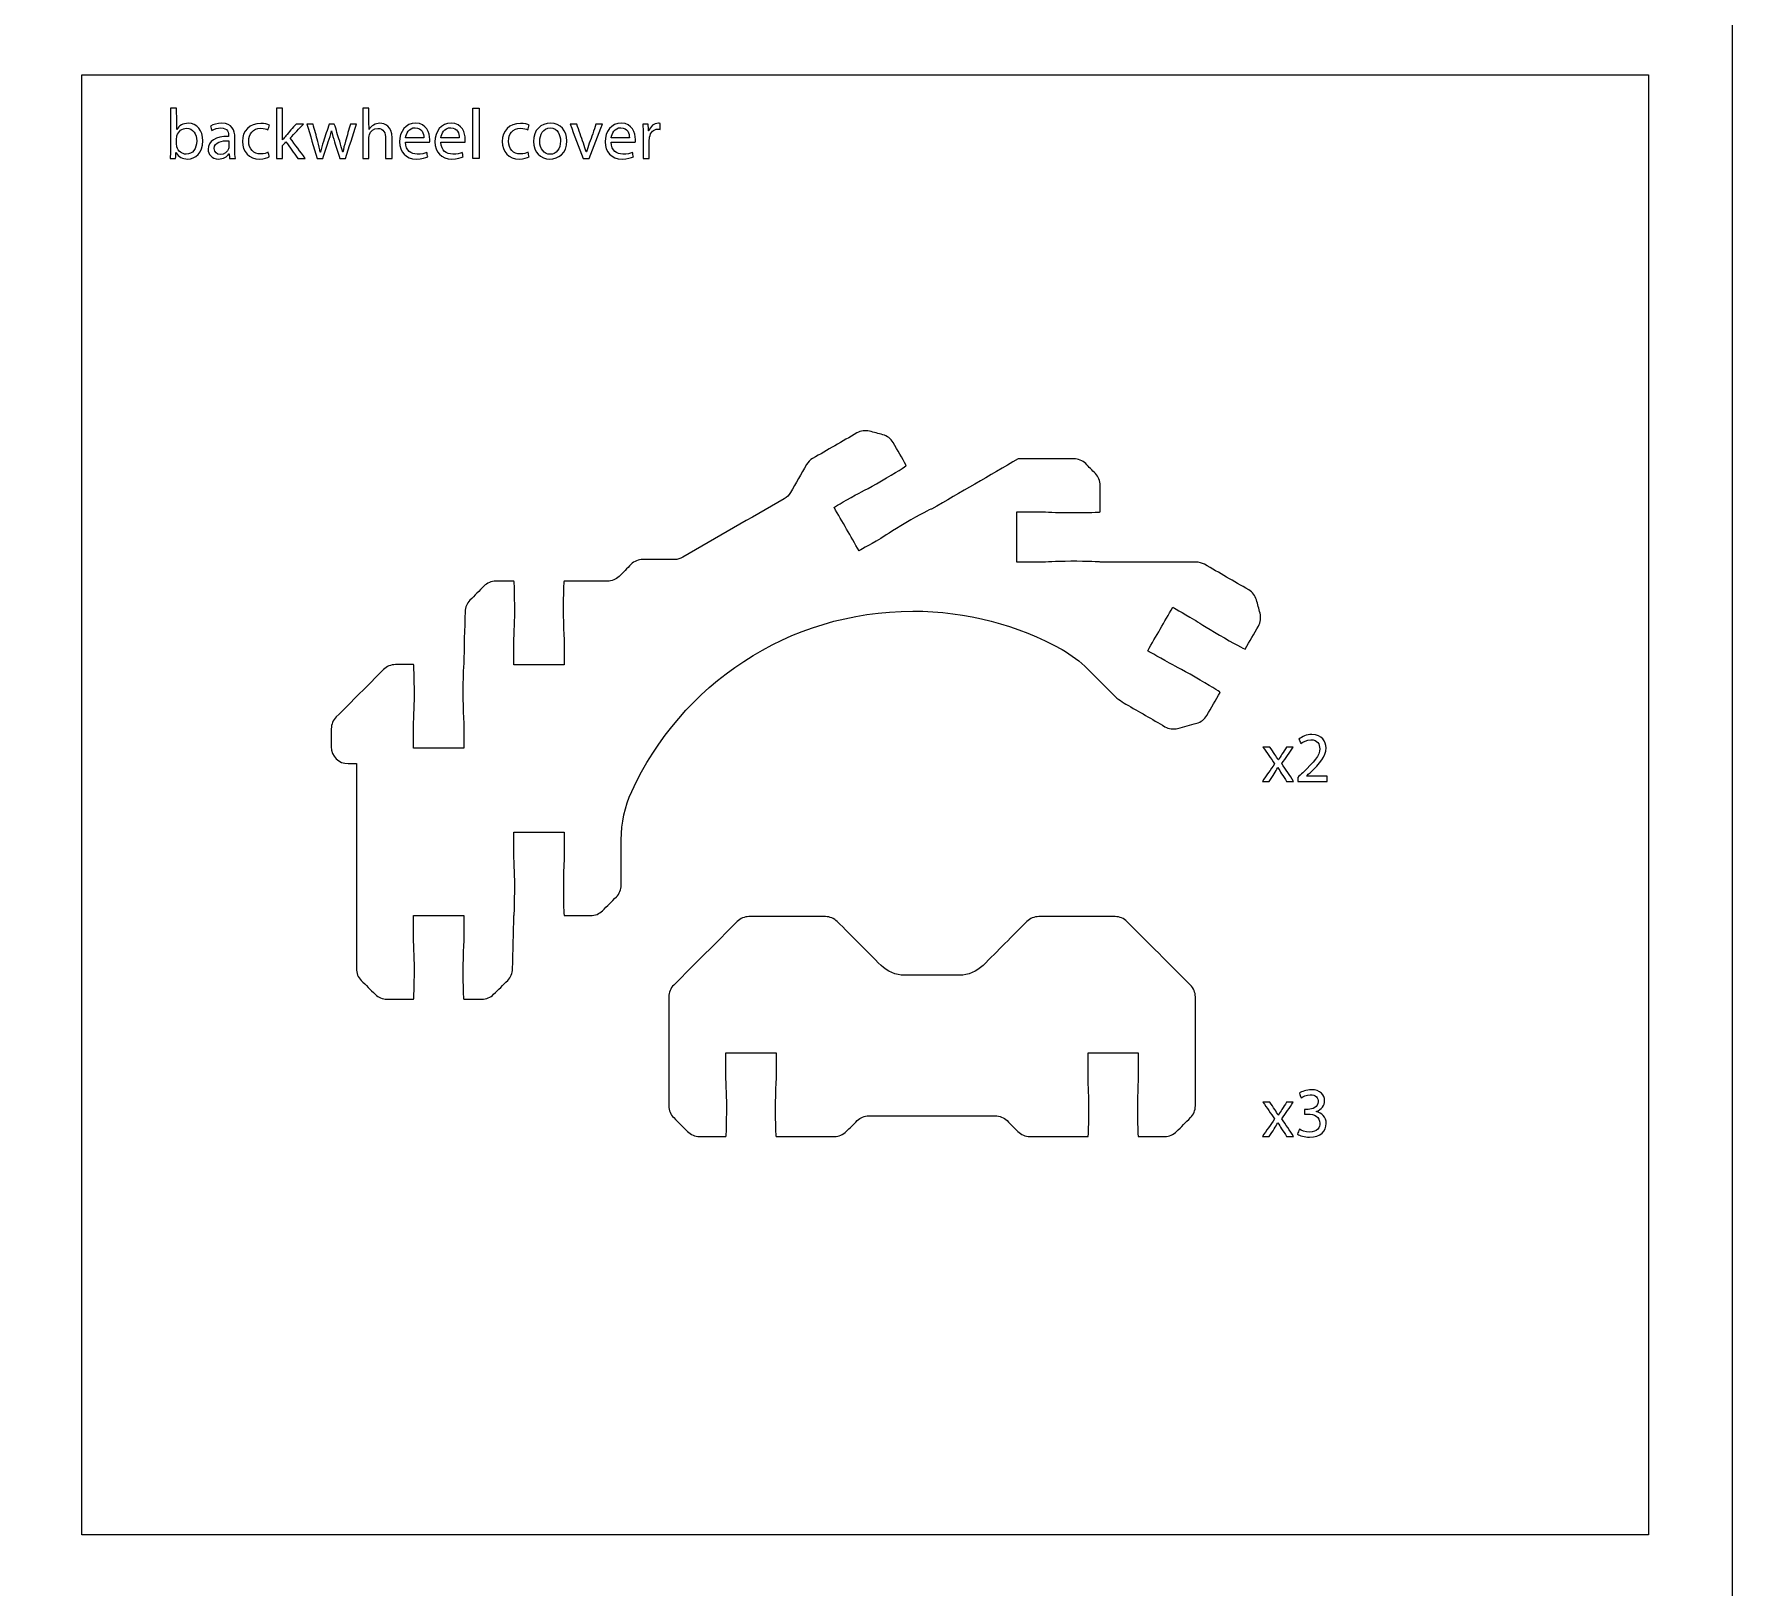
# Model space of a CAD drawing. Extents: x 0 to 430, y 150 to 450.
# Drawn here: x 328.4 to 430, y 245.5 to 338.4 of the extents above; entities that cross this region are included whole.
import ezdxf

# ---------------------------------------------------------------- set-up
doc = ezdxf.new("R2010")
doc.units = 0
doc.header["$MEASUREMENT"] = 0
doc.layers.add('DEFAULT', color=18, linetype='CONTINUOUS')

msp = doc.modelspace()

# ---------------------------------------------------------------- linework, layer by layer
at = {"layer": 'DEFAULT', "color": 116}
for points in [[(430, 150), (0, 150), (0, 450), (430, 450)], [(425, 248.59), (331.29, 248.59), (331.29, 335.92), (425, 335.92)]]:
    msp.add_lwpolyline(points, close=True, dxfattribs=at)
at = {"layer": 'DEFAULT', "color": 18}
msp.add_lwpolyline([(354.69, 333.93), (355.07, 333.93), (355.07, 330.92), (354.69, 330.92)], close=True, dxfattribs=at)
for points, knots in [([(336.58, 330.92), (336.59, 331.06), (336.6, 331.27), (336.6, 331.45), (336.6, 332.28), (336.6, 333.1), (336.6, 333.93), (336.72, 333.93), (336.85, 333.93), (336.97, 333.93), (336.97, 333.5), (336.97, 333.07), (336.98, 332.64), (337.11, 332.87), (337.34, 333.02), (337.68, 333.02), (338.18, 333.02), (338.54, 332.59), (338.54, 331.97), (338.54, 331.24), (338.08, 330.88), (337.62, 330.88), (337.32, 330.88), (337.09, 330.99), (336.93, 331.26), (336.93, 331.26), (336.93, 331.26), (336.92, 331.26), (336.92, 331.15), (336.91, 331.04), (336.91, 330.92), (336.8, 330.92), (336.69, 330.92), (336.58, 330.92)], [0.912, 0.912, 0.912, 0.912, 1.912, 1.912, 1.912, 8.928, 8.928, 8.928, 9.971, 9.971, 9.971, 13.641, 13.641, 13.641, 14.641, 14.641, 14.641, 15.641, 15.641, 15.641, 16.641, 16.641, 16.641, 17.641, 17.641, 17.641, 17.677, 17.677, 17.677, 18.638199, 18.638199, 18.638199, 19.550199, 19.550199, 19.550199, 19.550199]), ([(343.31, 332.03), (343.37, 332.1), (343.45, 332.19), (343.5, 332.26), (343.7, 332.5), (343.91, 332.74), (344.11, 332.97), (344.25, 332.97), (344.4, 332.97), (344.55, 332.97), (344.29, 332.69), (344.03, 332.41), (343.76, 332.13), (344.06, 331.73), (344.36, 331.32), (344.66, 330.92), (344.51, 330.92), (344.36, 330.92), (344.21, 330.92), (343.98, 331.25), (343.74, 331.58), (343.5, 331.9), (343.44, 331.83), (343.38, 331.76), (343.31, 331.69), (343.31, 331.44), (343.31, 331.18), (343.31, 330.92), (343.19, 330.92), (343.07, 330.92), (342.95, 330.92), (342.95, 331.92), (342.95, 332.93), (342.95, 333.93), (343.07, 333.93), (343.19, 333.93), (343.31, 333.93), (343.31, 333.3), (343.31, 332.66), (343.31, 332.03)], [5.373, 5.373, 5.373, 5.373, 6.373664, 6.373664, 6.373664, 9.004521, 9.004521, 9.004521, 10.276366, 10.276366, 10.276366, 13.554029, 13.554029, 13.554029, 17.82427, 17.82427, 17.82427, 19.108123, 19.108123, 19.108123, 22.539264, 22.539264, 22.539264, 23.347017, 23.347017, 23.347017, 25.531468, 25.531468, 25.531468, 26.575161, 26.575161, 26.575161, 35.096819, 35.096819, 35.096819, 36.140512, 36.140512, 36.140512, 41.517083, 41.517083, 41.517083, 41.517083]), ([(348.1, 333.93), (348.23, 333.93), (348.35, 333.93), (348.47, 333.93), (348.47, 333.5), (348.47, 333.08), (348.48, 332.65), (348.54, 332.76), (348.64, 332.85), (348.75, 332.91), (348.86, 332.98), (348.99, 333.02), (349.13, 333.02), (349.41, 333.02), (349.85, 332.85), (349.85, 332.14), (349.85, 331.74), (349.85, 331.33), (349.85, 330.92), (349.72, 330.92), (349.6, 330.92), (349.47, 330.92), (349.47, 331.31), (349.47, 331.71), (349.47, 332.1), (349.47, 332.43), (349.35, 332.71), (349, 332.71), (348.76, 332.71), (348.57, 332.54), (348.5, 332.34), (348.48, 332.29), (348.47, 332.23), (348.47, 332.16), (348.47, 331.75), (348.47, 331.33), (348.47, 330.92), (348.35, 330.92), (348.23, 330.92), (348.1, 330.92), (348.1, 331.92), (348.1, 332.93), (348.1, 333.93)], [8.516, 8.516, 8.516, 8.516, 9.571, 9.571, 9.571, 13.217, 13.217, 13.217, 14.217, 14.217, 14.217, 15.217, 15.217, 15.217, 16.217, 16.217, 16.217, 19.672, 19.672, 19.672, 20.726, 20.726, 20.726, 24.06, 24.06, 24.06, 25.06, 25.06, 25.06, 26.06, 26.06, 26.06, 27.06, 27.06, 27.06, 30.562, 30.562, 30.562, 31.617, 31.617, 31.617, 40.133, 40.133, 40.133, 40.133]), ([(336.97, 331.74), (336.97, 331.7), (336.98, 331.65), (336.99, 331.61), (337.06, 331.35), (337.27, 331.17), (337.54, 331.17), (337.93, 331.17), (338.17, 331.49), (338.17, 331.96), (338.17, 332.37), (337.95, 332.72), (337.56, 332.72), (337.3, 332.72), (337.07, 332.55), (336.99, 332.26), (336.98, 332.22), (336.97, 332.17), (336.97, 332.11), (336.97, 331.99), (336.97, 331.87), (336.97, 331.74)], [1.043, 1.043, 1.043, 1.043, 2.043, 2.043, 2.043, 3.043, 3.043, 3.043, 4.043, 4.043, 4.043, 5.043, 5.043, 5.043, 6.043, 6.043, 6.043, 7.043, 7.043, 7.043, 8.086, 8.086, 8.086, 8.086]), ([(340.14, 330.92), (340.13, 331.01), (340.12, 331.1), (340.11, 331.18), (340.11, 331.18), (340.11, 331.18), (340.1, 331.18), (339.99, 331.02), (339.77, 330.88), (339.47, 330.88), (339.06, 330.88), (338.85, 331.17), (338.85, 331.46), (338.85, 331.96), (339.29, 332.23), (340.08, 332.23), (340.08, 332.24), (340.08, 332.25), (340.08, 332.27), (340.08, 332.44), (340.03, 332.74), (339.61, 332.74), (339.42, 332.74), (339.23, 332.68), (339.08, 332.59), (339.05, 332.67), (339.02, 332.75), (339, 332.84), (339.17, 332.95), (339.41, 333.02), (339.67, 333.02), (340.3, 333.02), (340.45, 332.59), (340.45, 332.18), (340.45, 331.92), (340.45, 331.67), (340.45, 331.41), (340.45, 331.24), (340.46, 331.06), (340.48, 330.92), (340.37, 330.92), (340.26, 330.92), (340.14, 330.92)], [0, 0, 0, 0, 0.736804, 0.736804, 0.736804, 0.772804, 0.772804, 0.772804, 1.772804, 1.772804, 1.772804, 2.772804, 2.772804, 2.772804, 3.772804, 3.772804, 3.772804, 3.892804, 3.892804, 3.892804, 4.892804, 4.892804, 4.892804, 5.892804, 5.892804, 5.892804, 6.628076, 6.628076, 6.628076, 7.628076, 7.628076, 7.628076, 8.628076, 8.628076, 8.628076, 10.799076, 10.799076, 10.799076, 11.799076, 11.799076, 11.799076, 12.758076, 12.758076, 12.758076, 12.758076]), ([(342.51, 331), (342.41, 330.95), (342.2, 330.88), (341.92, 330.88), (341.3, 330.88), (340.9, 331.3), (340.9, 331.93), (340.9, 332.56), (341.33, 333.01), (342, 333.01), (342.22, 333.01), (342.42, 332.96), (342.52, 332.91), (342.49, 332.81), (342.46, 332.72), (342.43, 332.62), (342.34, 332.67), (342.2, 332.72), (342, 332.72), (341.53, 332.72), (341.28, 332.37), (341.28, 331.94), (341.28, 331.47), (341.58, 331.18), (341.99, 331.18), (342.2, 331.18), (342.34, 331.23), (342.45, 331.28), (342.47, 331.19), (342.49, 331.09), (342.51, 331)], [0.812419, 0.812419, 0.812419, 0.812419, 1.812419, 1.812419, 1.812419, 2.812419, 2.812419, 2.812419, 3.812419, 3.812419, 3.812419, 4.812419, 4.812419, 4.812419, 5.662022, 5.662022, 5.662022, 6.662022, 6.662022, 6.662022, 7.662022, 7.662022, 7.662022, 8.662022, 8.662022, 8.662022, 9.662022, 9.662022, 9.662022, 10.474441, 10.474441, 10.474441, 10.474441]), ([(345.13, 332.97), (345.22, 332.62), (345.32, 332.28), (345.41, 331.93), (345.46, 331.7), (345.52, 331.49), (345.56, 331.28), (345.56, 331.28), (345.57, 331.28), (345.57, 331.28), (345.62, 331.49), (345.68, 331.71), (345.75, 331.93), (345.86, 332.27), (345.98, 332.62), (346.09, 332.97), (346.19, 332.97), (346.3, 332.97), (346.4, 332.97), (346.51, 332.63), (346.61, 332.29), (346.72, 331.95), (346.79, 331.7), (346.85, 331.49), (346.9, 331.28), (346.9, 331.28), (346.91, 331.28), (346.91, 331.28), (346.95, 331.49), (347, 331.7), (347.07, 331.94), (347.17, 332.29), (347.26, 332.63), (347.36, 332.97), (347.48, 332.97), (347.61, 332.97), (347.73, 332.97), (347.51, 332.29), (347.29, 331.61), (347.07, 330.92), (346.96, 330.92), (346.84, 330.92), (346.73, 330.92), (346.63, 331.25), (346.52, 331.57), (346.42, 331.9), (346.34, 332.13), (346.29, 332.33), (346.23, 332.57), (346.18, 332.33), (346.11, 332.12), (346.04, 331.9), (345.93, 331.57), (345.82, 331.25), (345.71, 330.92), (345.6, 330.92), (345.48, 330.92), (345.37, 330.92), (345.17, 331.61), (344.96, 332.29), (344.75, 332.97), (344.88, 332.97), (345.01, 332.97), (345.13, 332.97)], [0, 0, 0, 0, 3.048331, 3.048331, 3.048331, 4.048331, 4.048331, 4.048331, 4.084331, 4.084331, 4.084331, 5.084331, 5.084331, 5.084331, 8.194339, 8.194339, 8.194339, 9.081339, 9.081339, 9.081339, 12.119695, 12.119695, 12.119695, 13.119695, 13.119695, 13.119695, 13.154695, 13.154695, 13.154695, 14.154695, 14.154695, 14.154695, 17.184048, 17.184048, 17.184048, 18.227048, 18.227048, 18.227048, 24.326119, 24.326119, 24.326119, 25.286119, 25.286119, 25.286119, 28.195317, 28.195317, 28.195317, 29.219317, 29.219317, 29.219317, 30.219317, 30.219317, 30.219317, 33.132444, 33.132444, 33.132444, 34.092444, 34.092444, 34.092444, 40.155778, 40.155778, 40.155778, 41.234778, 41.234778, 41.234778, 41.234778]), ([(350.66, 331.88), (350.67, 331.38), (350.99, 331.17), (351.36, 331.17), (351.63, 331.17), (351.79, 331.21), (351.93, 331.27), (351.95, 331.19), (351.97, 331.1), (351.99, 331.01), (351.86, 330.95), (351.64, 330.88), (351.31, 330.88), (350.68, 330.88), (350.3, 331.3), (350.3, 331.91), (350.3, 332.53), (350.67, 333.02), (351.26, 333.02), (351.93, 333.02), (352.11, 332.43), (352.11, 332.05), (352.11, 331.98), (352.1, 331.92), (352.1, 331.88), (351.62, 331.88), (351.14, 331.88), (350.66, 331.88)], [4.078, 4.078, 4.078, 4.078, 5.078, 5.078, 5.078, 6.078, 6.078, 6.078, 6.85416, 6.85416, 6.85416, 7.85416, 7.85416, 7.85416, 8.85416, 8.85416, 8.85416, 9.85416, 9.85416, 9.85416, 10.85416, 10.85416, 10.85416, 11.85416, 11.85416, 11.85416, 15.93216, 15.93216, 15.93216, 15.93216]), ([(351.75, 332.15), (351.76, 332.38), (351.65, 332.75), (351.23, 332.75), (350.86, 332.75), (350.69, 332.4), (350.66, 332.15), (351.03, 332.15), (351.39, 332.15), (351.75, 332.15)], [3.082, 3.082, 3.082, 3.082, 4.082, 4.082, 4.082, 5.082, 5.082, 5.082, 8.164, 8.164, 8.164, 8.164]), ([(352.78, 331.88), (352.79, 331.38), (353.11, 331.17), (353.48, 331.17), (353.75, 331.17), (353.91, 331.21), (354.05, 331.27), (354.07, 331.19), (354.09, 331.1), (354.11, 331.01), (353.98, 330.95), (353.76, 330.88), (353.43, 330.88), (352.8, 330.88), (352.42, 331.3), (352.42, 331.91), (352.42, 332.53), (352.79, 333.02), (353.39, 333.02), (354.05, 333.02), (354.23, 332.43), (354.23, 332.05), (354.23, 331.98), (354.22, 331.92), (354.22, 331.88), (353.74, 331.88), (353.26, 331.88), (352.78, 331.88)], [4.078, 4.078, 4.078, 4.078, 5.078, 5.078, 5.078, 6.078, 6.078, 6.078, 6.85416, 6.85416, 6.85416, 7.85416, 7.85416, 7.85416, 8.85416, 8.85416, 8.85416, 9.85416, 9.85416, 9.85416, 10.85416, 10.85416, 10.85416, 11.85416, 11.85416, 11.85416, 15.93216, 15.93216, 15.93216, 15.93216]), ([(353.87, 332.15), (353.88, 332.38), (353.77, 332.75), (353.36, 332.75), (352.98, 332.75), (352.81, 332.4), (352.78, 332.15), (353.15, 332.15), (353.51, 332.15), (353.87, 332.15)], [3.082, 3.082, 3.082, 3.082, 4.082, 4.082, 4.082, 5.082, 5.082, 5.082, 8.164, 8.164, 8.164, 8.164]), ([(358.05, 331), (357.95, 330.95), (357.74, 330.88), (357.46, 330.88), (356.84, 330.88), (356.44, 331.3), (356.44, 331.93), (356.44, 332.56), (356.87, 333.01), (357.54, 333.01), (357.76, 333.01), (357.96, 332.96), (358.06, 332.91), (358.03, 332.81), (358, 332.72), (357.97, 332.62), (357.88, 332.67), (357.74, 332.72), (357.54, 332.72), (357.07, 332.72), (356.82, 332.37), (356.82, 331.94), (356.82, 331.47), (357.12, 331.18), (357.53, 331.18), (357.74, 331.18), (357.88, 331.23), (357.99, 331.28), (358.01, 331.19), (358.03, 331.09), (358.05, 331)], [0.812419, 0.812419, 0.812419, 0.812419, 1.812419, 1.812419, 1.812419, 2.812419, 2.812419, 2.812419, 3.812419, 3.812419, 3.812419, 4.812419, 4.812419, 4.812419, 5.66174, 5.66174, 5.66174, 6.66174, 6.66174, 6.66174, 7.66174, 7.66174, 7.66174, 8.66174, 8.66174, 8.66174, 9.66174, 9.66174, 9.66174, 10.474159, 10.474159, 10.474159, 10.474159]), ([(360.31, 331.96), (360.31, 331.21), (359.79, 330.88), (359.29, 330.88), (358.74, 330.88), (358.31, 331.28), (358.31, 331.93), (358.31, 332.62), (358.76, 333.02), (359.33, 333.02), (359.92, 333.02), (360.31, 332.59), (360.31, 331.96)], [1, 1, 1, 1, 2, 2, 2, 3, 3, 3, 4, 4, 4, 5, 5, 5, 5]), ([(358.69, 331.94), (358.69, 331.49), (358.95, 331.16), (359.31, 331.16), (359.67, 331.16), (359.93, 331.49), (359.93, 331.95), (359.93, 332.3), (359.76, 332.74), (359.32, 332.74), (358.88, 332.74), (358.69, 332.33), (358.69, 331.94)], [0, 0, 0, 0, 1, 1, 1, 2, 2, 2, 3, 3, 3, 4, 4, 4, 4]), ([(360.9, 332.97), (361.03, 332.59), (361.17, 332.2), (361.3, 331.82), (361.37, 331.63), (361.42, 331.46), (361.47, 331.3), (361.47, 331.3), (361.47, 331.3), (361.48, 331.3), (361.53, 331.46), (361.58, 331.63), (361.65, 331.82), (361.79, 332.2), (361.92, 332.59), (362.05, 332.97), (362.18, 332.97), (362.31, 332.97), (362.44, 332.97), (362.17, 332.29), (361.9, 331.61), (361.64, 330.92), (361.52, 330.92), (361.4, 330.92), (361.28, 330.92), (361.02, 331.61), (360.76, 332.29), (360.5, 332.97), (360.63, 332.97), (360.77, 332.97), (360.9, 332.97)], [0, 0, 0, 0, 3.455466, 3.455466, 3.455466, 4.455466, 4.455466, 4.455466, 4.492466, 4.492466, 4.492466, 5.492466, 5.492466, 5.492466, 8.943991, 8.943991, 8.943991, 10.045991, 10.045991, 10.045991, 16.28196, 16.28196, 16.28196, 17.28996, 17.28996, 17.28996, 23.499989, 23.499989, 23.499989, 24.626989, 24.626989, 24.626989, 24.626989]), ([(362.96, 331.88), (362.97, 331.38), (363.29, 331.17), (363.66, 331.17), (363.93, 331.17), (364.09, 331.21), (364.23, 331.27), (364.25, 331.19), (364.27, 331.1), (364.29, 331.01), (364.16, 330.95), (363.93, 330.88), (363.61, 330.88), (362.98, 330.88), (362.6, 331.3), (362.6, 331.91), (362.6, 332.53), (362.97, 333.02), (363.56, 333.02), (364.23, 333.02), (364.41, 332.43), (364.41, 332.05), (364.41, 331.98), (364.4, 331.92), (364.4, 331.88), (363.92, 331.88), (363.44, 331.88), (362.96, 331.88)], [4.078, 4.078, 4.078, 4.078, 5.078, 5.078, 5.078, 6.078, 6.078, 6.078, 6.85416, 6.85416, 6.85416, 7.85416, 7.85416, 7.85416, 8.85416, 8.85416, 8.85416, 9.85416, 9.85416, 9.85416, 10.85416, 10.85416, 10.85416, 11.85416, 11.85416, 11.85416, 15.93216, 15.93216, 15.93216, 15.93216]), ([(364.05, 332.15), (364.05, 332.38), (363.95, 332.75), (363.53, 332.75), (363.16, 332.75), (362.99, 332.4), (362.96, 332.15), (363.32, 332.15), (363.69, 332.15), (364.05, 332.15)], [3.082, 3.082, 3.082, 3.082, 4.082, 4.082, 4.082, 5.082, 5.082, 5.082, 8.164, 8.164, 8.164, 8.164]), ([(364.87, 332.33), (364.87, 332.57), (364.87, 332.78), (364.85, 332.97), (364.96, 332.97), (365.07, 332.97), (365.18, 332.97), (365.18, 332.84), (365.19, 332.7), (365.19, 332.57), (365.2, 332.57), (365.2, 332.57), (365.21, 332.57), (365.3, 332.84), (365.53, 333.02), (365.78, 333.02), (365.82, 333.02), (365.85, 333.01), (365.88, 333), (365.88, 332.89), (365.88, 332.77), (365.88, 332.65), (365.84, 332.66), (365.81, 332.67), (365.75, 332.67), (365.49, 332.67), (365.31, 332.47), (365.26, 332.19), (365.25, 332.14), (365.24, 332.08), (365.24, 332.01), (365.24, 331.65), (365.24, 331.29), (365.24, 330.92), (365.12, 330.92), (364.99, 330.92), (364.87, 330.92), (364.87, 331.39), (364.87, 331.86), (364.87, 332.33)], [3.994, 3.994, 3.994, 3.994, 4.994, 4.994, 4.994, 5.918, 5.918, 5.918, 7.058568, 7.058568, 7.058568, 7.106568, 7.106568, 7.106568, 8.106568, 8.106568, 8.106568, 9.106568, 9.106568, 9.106568, 10.101568, 10.101568, 10.101568, 11.101568, 11.101568, 11.101568, 12.101568, 12.101568, 12.101568, 13.101568, 13.101568, 13.101568, 16.196568, 16.196568, 16.196568, 17.239568, 17.239568, 17.239568, 21.233568, 21.233568, 21.233568, 21.233568]), ([(340.09, 331.97), (339.68, 331.98), (339.22, 331.9), (339.22, 331.51), (339.22, 331.27), (339.38, 331.15), (339.57, 331.15), (339.84, 331.15), (340.01, 331.32), (340.07, 331.49), (340.08, 331.53), (340.09, 331.57), (340.09, 331.61), (340.09, 331.73), (340.09, 331.85), (340.09, 331.97)], [1.007, 1.007, 1.007, 1.007, 2.007, 2.007, 2.007, 3.007, 3.007, 3.007, 4.007, 4.007, 4.007, 5.007, 5.007, 5.007, 6.014, 6.014, 6.014, 6.014]), ([(402.36, 295.71), (402.46, 295.56), (402.55, 295.42), (402.65, 295.27), (402.73, 295.16), (402.79, 295.05), (402.86, 294.94), (402.86, 294.94), (402.87, 294.94), (402.87, 294.94), (402.94, 295.06), (403.01, 295.17), (403.07, 295.28), (403.17, 295.42), (403.27, 295.57), (403.36, 295.71), (403.5, 295.71), (403.63, 295.71), (403.76, 295.71), (403.53, 295.38), (403.3, 295.05), (403.07, 294.72), (403.31, 294.37), (403.55, 294.02), (403.78, 293.66), (403.64, 293.66), (403.5, 293.66), (403.36, 293.66), (403.26, 293.82), (403.16, 293.97), (403.06, 294.12), (402.98, 294.24), (402.91, 294.36), (402.83, 294.48), (402.76, 294.36), (402.69, 294.25), (402.62, 294.12), (402.52, 293.97), (402.42, 293.82), (402.32, 293.66), (402.18, 293.66), (402.05, 293.66), (401.91, 293.66), (402.15, 294.01), (402.4, 294.36), (402.64, 294.71), (402.41, 295.04), (402.18, 295.38), (401.94, 295.71), (402.08, 295.71), (402.22, 295.71), (402.36, 295.71)], [1.175, 1.175, 1.175, 1.175, 2.671308, 2.671308, 2.671308, 3.671308, 3.671308, 3.671308, 3.707308, 3.707308, 3.707308, 4.707308, 4.707308, 4.707308, 6.187538, 6.187538, 6.187538, 7.325538, 7.325538, 7.325538, 10.75863, 10.75863, 10.75863, 14.385133, 14.385133, 14.385133, 15.584133, 15.584133, 15.584133, 17.14431, 17.14431, 17.14431, 18.16731, 18.16731, 18.16731, 19.16731, 19.16731, 19.16731, 20.719886, 20.719886, 20.719886, 21.883886, 21.883886, 21.883886, 25.494335, 25.494335, 25.494335, 28.950641, 28.950641, 28.950641, 30.125641, 30.125641, 30.125641, 30.125641]), ([(404.03, 293.66), (404.03, 293.74), (404.03, 293.82), (404.03, 293.89), (404.12, 293.99), (404.22, 294.08), (404.32, 294.18), (405.02, 294.84), (405.34, 295.2), (405.34, 295.61), (405.34, 295.89), (405.21, 296.15), (404.8, 296.15), (404.55, 296.15), (404.34, 296.02), (404.21, 295.92), (404.17, 296.01), (404.13, 296.09), (404.09, 296.18), (404.28, 296.34), (404.56, 296.46), (404.87, 296.46), (405.47, 296.46), (405.72, 296.05), (405.72, 295.66), (405.72, 295.15), (405.35, 294.74), (404.77, 294.18), (404.69, 294.12), (404.62, 294.05), (404.55, 293.97), (404.96, 293.97), (405.37, 293.97), (405.78, 293.97), (405.78, 293.87), (405.78, 293.77), (405.78, 293.66), (405.2, 293.66), (404.61, 293.66), (404.03, 293.66)], [4.977, 4.977, 4.977, 4.977, 5.625, 5.625, 5.625, 6.777709, 6.777709, 6.777709, 7.777709, 7.777709, 7.777709, 8.777709, 8.777709, 8.777709, 9.777709, 9.777709, 9.777709, 10.593151, 10.593151, 10.593151, 11.593151, 11.593151, 11.593151, 12.593151, 12.593151, 12.593151, 13.593151, 13.593151, 13.593151, 14.465357, 14.465357, 14.465357, 17.967357, 17.967357, 17.967357, 18.843357, 18.843357, 18.843357, 23.820357, 23.820357, 23.820357, 23.820357]), ([(402.36, 274.47), (402.46, 274.32), (402.55, 274.18), (402.65, 274.03), (402.73, 273.92), (402.79, 273.81), (402.86, 273.7), (402.86, 273.7), (402.87, 273.7), (402.87, 273.7), (402.94, 273.82), (403.01, 273.93), (403.07, 274.04), (403.17, 274.18), (403.27, 274.33), (403.36, 274.47), (403.5, 274.47), (403.63, 274.47), (403.76, 274.47), (403.53, 274.14), (403.3, 273.81), (403.07, 273.48), (403.31, 273.13), (403.55, 272.78), (403.78, 272.42), (403.64, 272.42), (403.5, 272.42), (403.36, 272.42), (403.26, 272.58), (403.16, 272.73), (403.06, 272.88), (402.98, 273), (402.91, 273.12), (402.83, 273.24), (402.76, 273.12), (402.69, 273.01), (402.62, 272.88), (402.52, 272.73), (402.42, 272.58), (402.32, 272.42), (402.18, 272.42), (402.05, 272.42), (401.91, 272.42), (402.15, 272.77), (402.4, 273.12), (402.64, 273.47), (402.41, 273.8), (402.18, 274.14), (401.94, 274.47), (402.08, 274.47), (402.22, 274.47), (402.36, 274.47)], [1.175, 1.175, 1.175, 1.175, 2.671308, 2.671308, 2.671308, 3.671308, 3.671308, 3.671308, 3.707308, 3.707308, 3.707308, 4.707308, 4.707308, 4.707308, 6.187538, 6.187538, 6.187538, 7.325538, 7.325538, 7.325538, 10.75863, 10.75863, 10.75863, 14.385133, 14.385133, 14.385133, 15.584133, 15.584133, 15.584133, 17.145148, 17.145148, 17.145148, 18.168148, 18.168148, 18.168148, 19.168148, 19.168148, 19.168148, 20.721566, 20.721566, 20.721566, 21.885566, 21.885566, 21.885566, 25.496014, 25.496014, 25.496014, 28.952321, 28.952321, 28.952321, 30.127321, 30.127321, 30.127321, 30.127321]), ([(404.12, 272.85), (404.22, 272.78), (404.47, 272.68), (404.73, 272.68), (405.2, 272.68), (405.35, 272.98), (405.35, 273.21), (405.34, 273.6), (405, 273.76), (404.64, 273.76), (404.57, 273.76), (404.5, 273.76), (404.43, 273.76), (404.43, 273.85), (404.43, 273.95), (404.43, 274.04), (404.5, 274.04), (404.57, 274.04), (404.64, 274.04), (404.91, 274.04), (405.25, 274.18), (405.25, 274.5), (405.25, 274.72), (405.11, 274.92), (404.77, 274.92), (404.55, 274.92), (404.34, 274.82), (404.22, 274.74), (404.18, 274.83), (404.15, 274.92), (404.12, 275.01), (404.26, 275.11), (404.54, 275.22), (404.84, 275.22), (405.38, 275.22), (405.63, 274.9), (405.63, 274.56), (405.63, 274.28), (405.46, 274.04), (405.12, 273.91), (405.46, 273.84), (405.73, 273.59), (405.73, 273.2), (405.73, 272.76), (405.39, 272.38), (404.73, 272.38), (404.42, 272.38), (404.15, 272.47), (404.01, 272.56), (404.05, 272.66), (404.08, 272.75), (404.12, 272.85)], [0.864389, 0.864389, 0.864389, 0.864389, 1.864389, 1.864389, 1.864389, 2.864389, 2.864389, 2.864389, 3.864389, 3.864389, 3.864389, 4.452389, 4.452389, 4.452389, 5.243389, 5.243389, 5.243389, 5.831389, 5.831389, 5.831389, 6.831389, 6.831389, 6.831389, 7.831389, 7.831389, 7.831389, 8.831389, 8.831389, 8.831389, 9.64714, 9.64714, 9.64714, 10.64714, 10.64714, 10.64714, 11.64714, 11.64714, 11.64714, 12.67114, 12.67114, 12.67114, 13.67114, 13.67114, 13.67114, 14.67114, 14.67114, 14.67114, 15.67114, 15.67114, 15.67114, 16.535529, 16.535529, 16.535529, 16.535529])]:
    msp.add_open_spline(points, degree=3, knots=knots, dxfattribs=at)
at = {"layer": 'DEFAULT', "color": 1}
for points, knots in [([(396.55, 304.07), (396.05, 303.2), (395.55, 302.34), (395.05, 301.47), (395.05, 301.47), (395.59, 301.16), (396.35, 300.73), (396.53, 300.62), (397.05, 300.38), (397.88, 299.89), (398.72, 299.41), (399.38, 299.01), (399.38, 298.98), (399.11, 298.52), (398.85, 298.06), (398.58, 297.6), (398.45, 297.37), (398.23, 297.21), (397.98, 297.14), (397.6, 297.04), (397.22, 296.93), (396.84, 296.83), (396.59, 296.76), (396.31, 296.8), (396.08, 296.93), (395.31, 297.38), (394.53, 297.83), (393.75, 298.28), (393.45, 298.45), (393.17, 298.66), (392.92, 298.91), (392.44, 299.4), (391.95, 299.89), (391.46, 300.38), (391.01, 300.83), (390.49, 301.23), (389.93, 301.54), (387.28, 303.01), (384.23, 303.84), (381, 303.84), (373.54, 303.84), (367.11, 299.42), (364.19, 293.06), (363.77, 292.16), (363.56, 291.17), (363.56, 290.17), (363.56, 289.26), (363.56, 288.36), (363.56, 287.46), (363.56, 287.19), (363.46, 286.94), (363.27, 286.75), (362.99, 286.47), (362.72, 286.2), (362.44, 285.92), (362.25, 285.74), (362, 285.63), (361.73, 285.63), (361.2, 285.63), (360.68, 285.63), (360.15, 285.63), (360.12, 285.63), (360.1, 286.41), (360.1, 287.38), (360.1, 288.34), (360.15, 288.92), (360.15, 289.13), (360.15, 289.63), (360.15, 290.13), (360.15, 290.63), (359.15, 290.63), (358.15, 290.63), (357.14, 290.63), (357.14, 290.13), (357.14, 289.63), (357.14, 289.13), (357.14, 288.92), (357.19, 288.34), (357.19, 287.38), (357.19, 286.41), (357.17, 285.63), (357.14, 285.63), (357.11, 284.57), (357.09, 283.51), (357.06, 282.45), (357.06, 282.19), (356.95, 281.95), (356.77, 281.76), (356.49, 281.48), (356.21, 281.2), (355.93, 280.93), (355.74, 280.74), (355.49, 280.63), (355.22, 280.63), (354.86, 280.63), (354.5, 280.63), (354.14, 280.63), (354.11, 280.63), (354.09, 281.42), (354.09, 282.38), (354.09, 283.35), (354.14, 283.92), (354.14, 284.13), (354.14, 284.63), (354.14, 285.13), (354.14, 285.63), (353.14, 285.63), (352.14, 285.63), (351.14, 285.63), (351.14, 285.13), (351.14, 284.63), (351.14, 284.13), (351.14, 283.92), (351.19, 283.35), (351.19, 282.38), (351.19, 281.42), (351.16, 280.63), (351.14, 280.63), (350.61, 280.63), (350.08, 280.63), (349.55, 280.63), (349.28, 280.63), (349.03, 280.74), (348.84, 280.93), (348.56, 281.2), (348.29, 281.48), (348.01, 281.75), (347.82, 281.94), (347.72, 282.2), (347.72, 282.46), (347.72, 286.55), (347.72, 290.63), (347.72, 294.72), (347.55, 294.72), (347.39, 294.72), (347.22, 294.72), (346.67, 294.72), (346.22, 295.16), (346.22, 295.72), (346.22, 296.08), (346.22, 296.44), (346.22, 296.8), (346.22, 297.07), (346.32, 297.32), (346.51, 297.51), (347.46, 298.45), (348.4, 299.4), (349.34, 300.35), (349.53, 300.53), (349.79, 300.64), (350.05, 300.64), (350.41, 300.64), (350.77, 300.64), (351.14, 300.64), (351.16, 300.64), (351.19, 299.86), (351.19, 298.89), (351.19, 297.92), (351.14, 297.35), (351.14, 297.14), (351.14, 296.64), (351.14, 296.14), (351.14, 295.64), (352.14, 295.64), (353.14, 295.64), (354.14, 295.64), (354.14, 296.14), (354.14, 296.64), (354.14, 297.14), (354.14, 297.35), (354.09, 297.92), (354.09, 298.89), (354.09, 299.8), (354.11, 300.55), (354.14, 300.64), (354.16, 301.7), (354.19, 302.75), (354.22, 303.81), (354.22, 304.07), (354.33, 304.31), (354.51, 304.49), (354.79, 304.78), (355.07, 305.06), (355.35, 305.34), (355.54, 305.52), (355.79, 305.63), (356.06, 305.63), (356.42, 305.63), (356.78, 305.63), (357.14, 305.63), (357.17, 305.63), (357.19, 304.84), (357.19, 303.88), (357.19, 302.91), (357.14, 302.34), (357.14, 302.13), (357.14, 301.63), (357.14, 301.13), (357.14, 300.63), (358.14, 300.63), (359.14, 300.63), (360.14, 300.63), (360.14, 301.13), (360.14, 301.63), (360.14, 302.13), (360.14, 302.34), (360.09, 302.91), (360.09, 303.88), (360.09, 304.84), (360.11, 305.63), (360.14, 305.63), (361.01, 305.63), (361.87, 305.63), (362.73, 305.63), (363, 305.63), (363.25, 305.74), (363.44, 305.92), (363.68, 306.16), (363.91, 306.4), (364.15, 306.64), (364.34, 306.82), (364.59, 306.93), (364.86, 306.93), (365.49, 306.93), (366.12, 306.93), (366.75, 306.93), (366.92, 306.93), (367.1, 306.97), (367.25, 307.06), (369.27, 308.23), (371.29, 309.4), (373.31, 310.56), (373.46, 310.65), (373.59, 310.78), (373.68, 310.93), (374, 311.49), (374.32, 312.05), (374.65, 312.61), (374.74, 312.76), (374.86, 312.89), (375.01, 312.97), (375.9, 313.48), (376.78, 313.99), (377.66, 314.5), (377.89, 314.63), (378.16, 314.67), (378.41, 314.6), (378.68, 314.53), (378.95, 314.46), (379.21, 314.39), (379.47, 314.32), (379.69, 314.15), (379.82, 313.92), (380.09, 313.46), (380.35, 313.01), (380.61, 312.55), (380.61, 312.52), (379.95, 312.11), (379.13, 311.63), (378.29, 311.15), (377.77, 310.9), (377.58, 310.8), (376.83, 310.36), (376.29, 310.05), (376.29, 310.05), (376.79, 309.18), (377.29, 308.31), (377.79, 307.45), (377.79, 307.45), (378.33, 307.76), (379.08, 308.19), (379.27, 308.3), (379.74, 308.63), (380.58, 309.12), (381.41, 309.6), (382.1, 309.97), (382.12, 309.94), (383.85, 310.94), (385.58, 311.94), (387.31, 312.95), (388.42, 312.95), (389.52, 312.95), (390.63, 312.95), (390.89, 312.95), (391.15, 312.84), (391.34, 312.66), (391.53, 312.46), (391.73, 312.26), (391.92, 312.07), (392.11, 311.88), (392.21, 311.63), (392.21, 311.36), (392.21, 310.83), (392.21, 310.3), (392.21, 309.78), (392.21, 309.75), (391.43, 309.73), (390.46, 309.73), (389.5, 309.73), (388.93, 309.78), (388.71, 309.78), (388.21, 309.78), (387.71, 309.78), (387.22, 309.78), (387.22, 308.77), (387.22, 307.77), (387.22, 306.77), (387.71, 306.77), (388.21, 306.77), (388.71, 306.77), (388.93, 306.77), (389.5, 306.82), (390.46, 306.82), (391.43, 306.82), (392.21, 306.8), (392.21, 306.77), (394.13, 306.77), (396.04, 306.77), (397.95, 306.77), (398.12, 306.77), (398.29, 306.72), (398.45, 306.64), (399.33, 306.13), (400.21, 305.62), (401.09, 305.12), (401.32, 304.98), (401.48, 304.77), (401.55, 304.51), (401.63, 304.24), (401.7, 303.98), (401.77, 303.71), (401.84, 303.45), (401.8, 303.18), (401.67, 302.95), (401.4, 302.49), (401.14, 302.03), (400.87, 301.57), (400.86, 301.55), (400.17, 301.93), (399.34, 302.41), (398.5, 302.89), (398.03, 303.22), (397.84, 303.32), (397.09, 303.76), (396.55, 304.07), (396.55, 304.07)], [0, 0, 0, 0, 8.507608, 8.507608, 8.507608, 9.507608, 9.507608, 9.507608, 10.507608, 10.507608, 10.507608, 11.507608, 11.507608, 11.507608, 16.010877, 16.010877, 16.010877, 17.010877, 17.010877, 17.010877, 20.331075, 20.331075, 20.331075, 21.331075, 21.331075, 21.331075, 28.955441, 28.955441, 28.955441, 29.955441, 29.955441, 29.955441, 35.820186, 35.820186, 35.820186, 36.820186, 36.820186, 36.820186, 37.820186, 37.820186, 37.820186, 38.820186, 38.820186, 38.820186, 39.820186, 39.820186, 39.820186, 47.507186, 47.507186, 47.507186, 48.507186, 48.507186, 48.507186, 51.823519, 51.823519, 51.823519, 52.823519, 52.823519, 52.823519, 57.321519, 57.321519, 57.321519, 58.321519, 58.321519, 58.321519, 59.321519, 59.321519, 59.321519, 63.571519, 63.571519, 63.571519, 72.081519, 72.081519, 72.081519, 76.331519, 76.331519, 76.331519, 77.331519, 77.331519, 77.331519, 78.341519, 78.341519, 78.341519, 87.371249, 87.371249, 87.371249, 88.371249, 88.371249, 88.371249, 91.734249, 91.734249, 91.734249, 92.734249, 92.734249, 92.734249, 95.810249, 95.810249, 95.810249, 96.810249, 96.810249, 96.810249, 97.810249, 97.810249, 97.810249, 102.060249, 102.060249, 102.060249, 110.570249, 110.570249, 110.570249, 114.820249, 114.820249, 114.820249, 115.820249, 115.820249, 115.820249, 116.820249, 116.820249, 116.820249, 121.326249, 121.326249, 121.326249, 122.326249, 122.326249, 122.326249, 125.648943, 125.648943, 125.648943, 126.648943, 126.648943, 126.648943, 161.384943, 161.384943, 161.384943, 162.800943, 162.800943, 162.800943, 163.800943, 163.800943, 163.800943, 166.881943, 166.881943, 166.881943, 167.881943, 167.881943, 167.881943, 179.244444, 179.244444, 179.244444, 180.244444, 180.244444, 180.244444, 183.319444, 183.319444, 183.319444, 184.319444, 184.319444, 184.319444, 185.319444, 185.319444, 185.319444, 189.569444, 189.569444, 189.569444, 198.079444, 198.079444, 198.079444, 202.329444, 202.329444, 202.329444, 203.329444, 203.329444, 203.329444, 204.349444, 204.349444, 204.349444, 213.351182, 213.351182, 213.351182, 214.351182, 214.351182, 214.351182, 217.721256, 217.721256, 217.721256, 218.721256, 218.721256, 218.721256, 221.795256, 221.795256, 221.795256, 222.795256, 222.795256, 222.795256, 223.795256, 223.795256, 223.795256, 228.045256, 228.045256, 228.045256, 236.555256, 236.555256, 236.555256, 240.805256, 240.805256, 240.805256, 241.805256, 241.805256, 241.805256, 242.805256, 242.805256, 242.805256, 250.141256, 250.141256, 250.141256, 251.141256, 251.141256, 251.141256, 253.997967, 253.997967, 253.997967, 254.997967, 254.997967, 254.997967, 260.353967, 260.353967, 260.353967, 261.353967, 261.353967, 261.353967, 281.197614, 281.197614, 281.197614, 282.197614, 282.197614, 282.197614, 287.708193, 287.708193, 287.708193, 288.708193, 288.708193, 288.708193, 297.356357, 297.356357, 297.356357, 298.356357, 298.356357, 298.356357, 300.705596, 300.705596, 300.705596, 301.705596, 301.705596, 301.705596, 306.195436, 306.195436, 306.195436, 307.195436, 307.195436, 307.195436, 308.195436, 308.195436, 308.195436, 309.195436, 309.195436, 309.195436, 317.703045, 317.703045, 317.703045, 318.703045, 318.703045, 318.703045, 319.703045, 319.703045, 319.703045, 320.703045, 320.703045, 320.703045, 337.729599, 337.729599, 337.729599, 347.122599, 347.122599, 347.122599, 348.122599, 348.122599, 348.122599, 350.475854, 350.475854, 350.475854, 351.475854, 351.475854, 351.475854, 355.973854, 355.973854, 355.973854, 356.973854, 356.973854, 356.973854, 357.973854, 357.973854, 357.973854, 362.223854, 362.223854, 362.223854, 370.743854, 370.743854, 370.743854, 374.993854, 374.993854, 374.993854, 375.993854, 375.993854, 375.993854, 376.993854, 376.993854, 376.993854, 393.246854, 393.246854, 393.246854, 394.246854, 394.246854, 394.246854, 402.882065, 402.882065, 402.882065, 403.882065, 403.882065, 403.882065, 406.232597, 406.232597, 406.232597, 407.232597, 407.232597, 407.232597, 411.737828, 411.737828, 411.737828, 412.737828, 412.737828, 412.737828, 413.737828, 413.737828, 413.737828, 414.737828, 414.737828, 414.737828, 414.737828]), ([(385.2, 282.65), (386.08, 283.53), (386.95, 284.4), (387.82, 285.28), (388.01, 285.46), (388.27, 285.57), (388.53, 285.57), (390.05, 285.57), (391.58, 285.57), (393.1, 285.57), (393.37, 285.57), (393.62, 285.46), (393.81, 285.28), (395.07, 284.01), (396.34, 282.74), (397.61, 281.48), (397.79, 281.29), (397.9, 281.03), (397.9, 280.77), (397.9, 278.6), (397.9, 276.43), (397.9, 274.25), (397.9, 273.99), (397.79, 273.73), (397.61, 273.55), (397.33, 273.27), (397.05, 272.99), (396.78, 272.72), (396.59, 272.53), (396.34, 272.42), (396.07, 272.42), (395.54, 272.42), (395.01, 272.42), (394.48, 272.42), (394.46, 272.42), (394.44, 273.21), (394.44, 274.17), (394.44, 275.14), (394.48, 275.71), (394.48, 275.92), (394.48, 276.42), (394.48, 276.92), (394.48, 277.42), (393.48, 277.42), (392.48, 277.42), (391.48, 277.42), (391.48, 276.92), (391.48, 276.42), (391.48, 275.92), (391.48, 275.71), (391.53, 275.14), (391.53, 274.17), (391.53, 273.21), (391.51, 272.42), (391.48, 272.42), (390.32, 272.42), (389.16, 272.42), (388, 272.42), (387.73, 272.42), (387.48, 272.53), (387.29, 272.72), (387.07, 272.93), (386.86, 273.15), (386.64, 273.37), (386.45, 273.55), (386.2, 273.66), (385.93, 273.66), (383.41, 273.66), (380.89, 273.66), (378.37, 273.66), (378.11, 273.66), (377.86, 273.55), (377.67, 273.37), (377.45, 273.15), (377.24, 272.93), (377.02, 272.72), (376.83, 272.53), (376.58, 272.42), (376.31, 272.42), (375.15, 272.42), (373.99, 272.42), (372.82, 272.42), (372.8, 272.42), (372.77, 273.21), (372.77, 274.17), (372.77, 275.14), (372.82, 275.71), (372.82, 275.92), (372.82, 276.42), (372.82, 276.92), (372.82, 277.42), (371.82, 277.42), (370.82, 277.42), (369.82, 277.42), (369.82, 276.92), (369.82, 276.42), (369.82, 275.92), (369.82, 275.71), (369.87, 275.14), (369.87, 274.17), (369.87, 273.21), (369.85, 272.42), (369.82, 272.42), (369.29, 272.42), (368.76, 272.42), (368.24, 272.42), (367.97, 272.42), (367.72, 272.53), (367.53, 272.72), (367.25, 272.99), (366.98, 273.27), (366.7, 273.55), (366.51, 273.73), (366.41, 273.99), (366.41, 274.25), (366.41, 276.43), (366.41, 278.6), (366.41, 280.77), (366.41, 281.03), (366.51, 281.29), (366.7, 281.48), (367.97, 282.74), (369.23, 284.01), (370.5, 285.28), (370.68, 285.46), (370.94, 285.57), (371.2, 285.57), (372.73, 285.57), (374.25, 285.57), (375.77, 285.57), (376.04, 285.57), (376.29, 285.46), (376.48, 285.28), (377.35, 284.4), (378.23, 283.53), (379.1, 282.65), (379.47, 282.28), (379.98, 282.07), (380.51, 282.07), (381.61, 282.07), (382.7, 282.07), (383.79, 282.07), (384.32, 282.07), (384.83, 282.28), (385.2, 282.65)], [1, 1, 1, 1, 11.506193, 11.506193, 11.506193, 12.506193, 12.506193, 12.506193, 25.458193, 25.458193, 25.458193, 26.458193, 26.458193, 26.458193, 41.688566, 41.688566, 41.688566, 42.688566, 42.688566, 42.688566, 61.159566, 61.159566, 61.159566, 62.159566, 62.159566, 62.159566, 65.48226, 65.48226, 65.48226, 66.48226, 66.48226, 66.48226, 70.97826, 70.97826, 70.97826, 71.97826, 71.97826, 71.97826, 72.97826, 72.97826, 72.97826, 77.22826, 77.22826, 77.22826, 85.73826, 85.73826, 85.73826, 89.98826, 89.98826, 89.98826, 90.98826, 90.98826, 90.98826, 91.98826, 91.98826, 91.98826, 101.87426, 101.87426, 101.87426, 102.87426, 102.87426, 102.87426, 105.475706, 105.475706, 105.475706, 106.475706, 106.475706, 106.475706, 127.897706, 127.897706, 127.897706, 128.897706, 128.897706, 128.897706, 131.498445, 131.498445, 131.498445, 132.498445, 132.498445, 132.498445, 142.383445, 142.383445, 142.383445, 143.383445, 143.383445, 143.383445, 144.383445, 144.383445, 144.383445, 148.633445, 148.633445, 148.633445, 157.143445, 157.143445, 157.143445, 161.393445, 161.393445, 161.393445, 162.393445, 162.393445, 162.393445, 163.393445, 163.393445, 163.393445, 167.889445, 167.889445, 167.889445, 168.889445, 168.889445, 168.889445, 172.211433, 172.211433, 172.211433, 173.211433, 173.211433, 173.211433, 191.683433, 191.683433, 191.683433, 192.683433, 192.683433, 192.683433, 207.906029, 207.906029, 207.906029, 208.906029, 208.906029, 208.906029, 221.857029, 221.857029, 221.857029, 222.857029, 222.857029, 222.857029, 233.363221, 233.363221, 233.363221, 234.363221, 234.363221, 234.363221, 243.646221, 243.646221, 243.646221, 244.646221, 244.646221, 244.646221, 244.646221])]:
    msp.add_open_spline(points, degree=3, knots=knots, dxfattribs=at)

doc.saveas('drawing.dxf')
